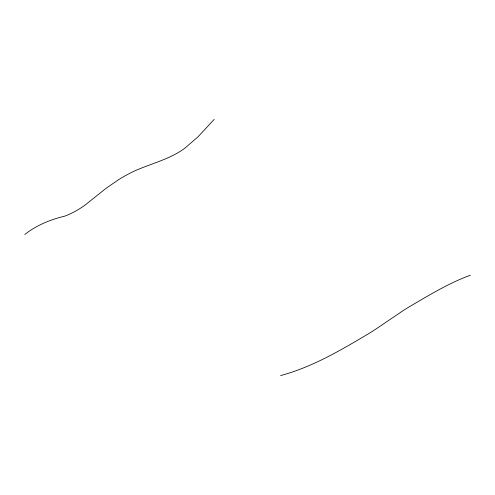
<?xml version="1.0" encoding="UTF-8"?>
<svg xmlns="http://www.w3.org/2000/svg" width="495" height="495" viewBox="0 0 495 495"><rect width="100%" height="100%" fill="white"/><g stroke="black" fill="none" stroke-linecap="round" stroke-linejoin="round"><path stroke-width="0.74" d="M214.174 119.4L197.783 137.059L184.66 148.333A70.853 40.906 -60 0 1 180.564 151.142C166.778 159.866 150.796 163.907 135.958 170.354A154.595 89.255 -60 0 0 131.608 172.402L128.57 173.955A171.041 98.752 -60 0 0 119.023 179.407L106.233 188.18L85.462 204.775A91.841 53.027 -60 0 1 82.504 206.861A94.168 54.37 -60 0 1 64.604 216.191C50.236 219.613 36.475 225.305 24.75 234.519M280.572 375.6C312.562 366.993 341.426 349.878 369.672 333.036A355.558 205.283 -60 0 0 376.107 328.909L401.47 311.751A387.956 223.988 -60 0 1 408.635 307.185C428.46 295.546 448.408 283.313 470.003 275.356L470.25 275.591"/></g></svg>
